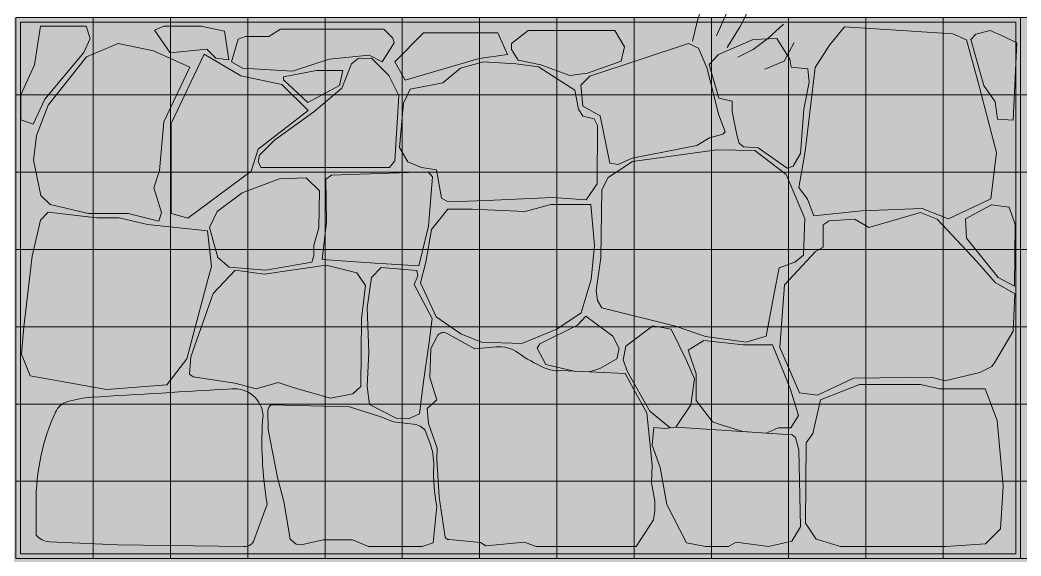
# Model space of a CAD drawing. Header units: centimetres. Extents: x -4381 to 5639, y -3920 to 4826.
# Drawn here: x 186.392 to 187.767, y 4.673 to 5.41 of the extents above; entities that cross this region are included whole.
import ezdxf
from ezdxf.xclip import XClip

# ---------------------------------------------------------------- set-up
doc = ezdxf.new("R2010")
doc.units = ezdxf.units.CM
doc.header["$MEASUREMENT"] = 0
doc.header["$XCLIPFRAME"] = 0
doc.set_wipeout_variables(frame=1)
doc.linetypes.add('Wipeout_Contour', pattern=[100, 0, -100])
doc.layers.add('0_Pen_No__7', color=7, linetype='Continuous', lineweight=5)
doc.layers.add('net_Pen_No__1', color=7, linetype='Continuous', lineweight=5)
for name, color, linetype, lineweight, true_color in [('cad-block.com_Pen_No__62', 7, 'Continuous', 5, 0xaaaaaa), ('hatch stone_Pen_No__254', 7, 'Continuous', 13, 0xe8e8e8), ('Mur de clôture_Pen_No__178', 7, 'Continuous', 5, 0xbda888)]:
    doc.layers.add(name, color=color, linetype=linetype, lineweight=lineweight, true_color=true_color)
doc.layers.add('Drawing & Figure', color=7, linetype='Continuous')
doc.layers.add('Mur de clôture', color=7, linetype='Continuous')

# ---------------------------------------------------------------- blocks, each defined once
blk = doc.blocks.new('Drawing_15_15', base_point=(-267.6734, 10.6179))
at = {"layer": 'hatch stone_Pen_No__254', "linetype": 'Continuous', "ltscale": 10}
for points in [[(186.4098, 5.2666), (186.4257, 5.3011), (186.4795, 5.3651), (186.4879, 5.3845), (186.4828, 5.4012), (186.4199, 5.4012), (186.4118, 5.3484), (186.3929, 5.3069), (186.3929, 5.2725)], [(186.5981, 5.3648), (186.6484, 5.3698), (186.6609, 5.3573), (186.6785, 5.3551), (186.6727, 5.3946), (186.6404, 5.4012), (186.5894, 5.4012), (186.5765, 5.3957)], [(186.6913, 5.3835), (186.6821, 5.3525), (186.6973, 5.3438), (186.7659, 5.3395), (186.8167, 5.3561), (186.8714, 5.3616), (186.8891, 5.3524), (186.9059, 5.3785), (186.9039, 5.3849), (186.8917, 5.3971), (186.7495, 5.3971), (186.7338, 5.3871), (186.7017, 5.3871)], [(186.9211, 5.3272), (187.0224, 5.3568), (187.0617, 5.3625), (187.0481, 5.3921), (186.9459, 5.3921), (186.9066, 5.3523)], [(187.2177, 5.3534), (187.2221, 5.3731), (187.2089, 5.3956), (187.0901, 5.3956), (187.0669, 5.3777), (187.0672, 5.3694), (187.076, 5.3548), (187.1073, 5.3485), (187.1472, 5.3336), (187.1715, 5.3369)], [(187.4822, 5.1406), (187.5477, 5.1475), (187.6314, 5.151), (187.6673, 5.1367), (187.7257, 5.1641), (187.7335, 5.228), (187.7071, 5.3278), (187.692, 5.3828), (187.6733, 5.3909), (187.5245, 5.4003), (187.5041, 5.3753), (187.4842, 5.3445), (187.4706, 5.229), (187.4618, 5.1796), (187.4739, 5.1635)], [(187.7563, 5.2721), (187.7615, 5.3787), (187.7435, 5.3871), (187.7246, 5.3953), (187.7051, 5.3905), (187.6979, 5.3833), (187.7158, 5.3198), (187.7314, 5.2976), (187.7347, 5.2737)], [(186.5823, 5.1337), (186.5862, 5.1453), (186.5754, 5.1794), (186.5833, 5.2033), (186.5891, 5.2698), (186.6251, 5.3452), (186.5752, 5.3677), (186.5267, 5.3776), (186.483, 5.3595), (186.4304, 5.293), (186.4145, 5.2512), (186.4104, 5.2175), (186.4205, 5.1686), (186.433, 5.1562), (186.4859, 5.144), (186.5401, 5.144)], [(187.2021, 5.213), (187.2137, 5.2114), (187.2328, 5.22), (187.3216, 5.2376), (187.3389, 5.2478), (187.3574, 5.253), (187.3608, 5.2563), (187.3512, 5.2804), (187.3357, 5.3433), (187.324, 5.371), (187.3102, 5.3775), (187.1746, 5.3325), (187.1625, 5.3204), (187.165, 5.2917), (187.1888, 5.2781)], [(187.3797, 5.2405), (187.3857, 5.2355), (187.406, 5.2344), (187.4456, 5.2062), (187.4539, 5.209), (187.4639, 5.2264), (187.4687, 5.2876), (187.4759, 5.3244), (187.4742, 5.3426), (187.4513, 5.345), (187.4496, 5.3561), (187.4315, 5.3846), (187.399, 5.383), (187.3513, 5.3627), (187.3386, 5.3489), (187.3517, 5.3024), (187.3701, 5.2982), (187.3701, 5.2843), (187.3764, 5.2519)], [(186.6446, 5.3628), (186.5993, 5.2679), (186.5993, 5.144), (186.6224, 5.1377), (186.7093, 5.2021), (186.7191, 5.2322), (186.7876, 5.2854), (186.7516, 5.3214), (186.6949, 5.333)], [(186.8564, 5.3572), (186.8472, 5.3495), (186.834, 5.3162), (186.7956, 5.2836), (186.7413, 5.2447), (186.7209, 5.2243), (186.7188, 5.2154), (186.7225, 5.2072), (186.8995, 5.2072), (186.9069, 5.2166), (186.912, 5.3062), (186.8985, 5.3336), (186.8745, 5.3575)], [(186.964, 5.2042), (186.9707, 5.1651), (186.9801, 5.1601), (187.0325, 5.1617), (187.1234, 5.1658), (187.1698, 5.1629), (187.1849, 5.1849), (187.1851, 5.2648), (187.1807, 5.2741), (187.1651, 5.2779), (187.1592, 5.2872), (187.1542, 5.3137), (187.1349, 5.3259), (187.104, 5.3454), (187.0733, 5.3498), (187.0285, 5.3524), (186.9971, 5.3437), (186.9725, 5.3235), (186.928, 5.315), (186.9187, 5.2958), (186.9133, 5.2348), (186.9248, 5.2152), (186.9434, 5.2073)], [(186.7539, 5.3278), (186.787, 5.2964), (186.8308, 5.3198), (186.8353, 5.3403), (186.7989, 5.3403), (186.7539, 5.3318)], [(187.1912, 5.0145), (187.2925, 4.9894), (187.3335, 4.9749), (187.3896, 4.9672), (187.417, 4.9754), (187.4277, 5.0346), (187.4348, 5.0693), (187.4563, 5.0772), (187.4682, 5.0868), (187.4699, 5.137), (187.4445, 5.1977), (187.4014, 5.2306), (187.3493, 5.2315), (187.2332, 5.2154), (187.1999, 5.1937), (187.1911, 5.1767), (187.1898, 5.083), (187.1835, 5.0382), (187.1851, 5.0246)], [(186.8069, 5.0809), (186.8795, 5.0759), (186.9396, 5.072), (186.9528, 5.1268), (186.9584, 5.1944), (186.9523, 5.2014), (186.8195, 5.1969), (186.8117, 5.1912), (186.8126, 5.1326)], [(186.6791, 5.0704), (186.7294, 5.0661), (186.7928, 5.0773), (186.7955, 5.086), (186.7955, 5.1006), (186.8021, 5.1245), (186.8031, 5.1751), (186.785, 5.1932), (186.7482, 5.1918), (186.697, 5.1725), (186.6624, 5.1469), (186.6522, 5.1247), (186.6635, 5.0834)], [(186.4058, 4.9211), (186.5107, 4.902), (186.5935, 4.9084), (186.6211, 4.9444), (186.6495, 5.0515), (186.6547, 5.0711), (186.6491, 5.1203), (186.5668, 5.1287), (186.528, 5.1381), (186.4975, 5.1381), (186.4305, 5.1457), (186.4197, 5.1349), (186.4084, 5.0852), (186.3971, 4.9884), (186.3937, 4.9508)], [(186.9421, 5.0488), (186.9636, 5.0022), (186.9974, 4.9785), (187.026, 4.9674), (187.0812, 4.9656), (187.1294, 4.985), (187.1629, 5.0074), (187.1767, 5.0533), (187.1811, 5.1001), (187.1759, 5.1563), (187.1211, 5.1563), (187.0859, 5.1467), (187.0129, 5.1502), (186.9794, 5.1502), (186.9569, 5.1219), (186.9495, 5.077)], [(187.4626, 4.8978), (187.4873, 4.8946), (187.5367, 4.9179), (187.644, 4.9192), (187.6626, 4.914), (187.7105, 4.9256), (187.7269, 4.9336), (187.7321, 4.9412), (187.7561, 4.9823), (187.7585, 5.0335), (187.7314, 5.0493), (187.706, 5.0787), (187.6518, 5.1364), (187.6289, 5.1455), (187.5582, 5.1247), (187.5388, 5.1361), (187.5033, 5.1341), (187.4953, 5.1285), (187.4953, 5.0976), (187.4847, 5.0916), (187.442, 5.0461), (187.4357, 4.9597)], [(187.691, 5.1365), (187.6924, 5.1102), (187.7355, 5.0559), (187.7579, 5.044), (187.7589, 5.1289), (187.751, 5.1528), (187.7267, 5.156)], [(186.6245, 4.9234), (186.6297, 4.9194), (186.6868, 4.9109), (186.7163, 4.9032), (186.7465, 4.9118), (186.7682, 4.9047), (186.8184, 4.8903), (186.8492, 4.8963), (186.8601, 4.9065), (186.8611, 4.9994), (186.8666, 5.045), (186.8546, 5.0623), (186.8122, 5.0729), (186.7272, 5.0606), (186.6873, 5.066), (186.6571, 5.034), (186.6263, 4.9471)], [(186.9087, 4.863), (186.9253, 4.8621), (186.9407, 4.8688), (186.9462, 4.913), (186.9539, 4.9671), (186.9578, 4.9999), (186.9335, 5.0463), (186.9384, 5.0586), (186.9368, 5.0656), (186.8879, 5.0699), (186.8747, 5.056), (186.8686, 5.0146), (186.8712, 4.9535), (186.8689, 4.9061), (186.8721, 4.8815)], [(187.1141, 4.9365), (187.1531, 4.9273), (187.174, 4.9264), (187.1886, 4.9309), (187.2117, 4.9442), (187.2151, 4.9586), (187.2063, 4.9756), (187.1691, 5.003), (187.1579, 4.9908), (187.106, 4.9648), (187.1025, 4.9591)], [(187.0319, 4.6874), (187.0851, 4.6925), (187.1007, 4.6866), (187.2384, 4.6866), (187.262, 4.7229, 0.078557), (187.2638, 4.7488), (187.2593, 4.7738), (187.2604, 4.798), (187.253, 4.8702), (187.24, 4.8931), (187.2234, 4.9243), (187.1342, 4.9281, -0.129508), (187.1119, 4.932, -0.047136), (187.076, 4.9526, 0.178869), (187.0459, 4.9607), (187.0168, 4.9581), (186.9779, 4.9795, 0.402294), (186.9649, 4.9752), (186.9562, 4.9587), (186.9546, 4.9187), (186.9644, 4.8881), (186.951, 4.876), (186.9531, 4.8553), (186.9651, 4.8216), (186.9646, 4.8065), (186.9676, 4.7543), (186.9757, 4.6992, 0.271244), (186.9812, 4.696), (187.0245, 4.692)], [(187.2206, 4.9429), (187.2263, 4.9263), (187.2571, 4.8725), (187.2851, 4.8497), (187.2928, 4.8506), (187.3136, 4.8811), (187.3184, 4.917), (187.3073, 4.9419), (187.2862, 4.9852), (187.2613, 4.9895), (187.224, 4.9618)], [(187.3538, 4.8539), (187.3849, 4.8443), (187.4171, 4.8421), (187.4334, 4.8497), (187.4508, 4.8497), (187.4614, 4.8665), (187.4503, 4.9022), (187.4424, 4.9217), (187.4254, 4.9634), (187.3851, 4.9634), (187.3313, 4.9693), (187.3096, 4.9561), (187.3209, 4.9237), (187.3209, 4.887), (187.3433, 4.8576)], [(186.4137, 4.702, 0.202929), (186.4321, 4.6931), (186.5259, 4.6887), (186.6997, 4.6866, 0.315943), (186.7125, 4.6935), (186.7314, 4.7447, -0.062601), (186.7256, 4.867, 0.423499), (186.6828, 4.9029), (186.49, 4.8916, 0.056058), (186.4569, 4.8855, 0.216368), (186.4404, 4.871, 0.106349), (186.4137, 4.7466)], [(187.5189, 4.6866), (187.5836, 4.6866), (187.6639, 4.6866), (187.7183, 4.6902), (187.739, 4.7108), (187.7427, 4.7689), (187.7341, 4.8595), (187.7177, 4.9031), (187.6554, 4.9031), (187.6288, 4.9092), (187.5451, 4.9092), (187.4916, 4.8879), (187.4809, 4.8417), (187.4718, 4.8287), (187.4708, 4.7187), (187.4855, 4.6964)], [(186.763, 4.6965), (186.7712, 4.6899), (186.7778, 4.6889), (186.8081, 4.6955), (186.8487, 4.6955), (186.8707, 4.6866), (186.9445, 4.6866), (186.9596, 4.6917), (186.9643, 4.7421, -0.055011), (186.9601, 4.797, 0.099308), (186.9548, 4.8291), (186.9485, 4.8457, 0.204724), (186.9325, 4.8547), (186.9049, 4.8578), (186.8876, 4.8647), (186.8445, 4.8785), (186.7371, 4.8812, 0.262334), (186.7324, 4.8727), (186.7327, 4.8471), (186.7453, 4.7811), (186.7541, 4.7484)], [(187.3075, 4.6916), (187.3335, 4.6866), (187.3652, 4.6866), (187.3757, 4.6925), (187.42, 4.6866), (187.4524, 4.6936), (187.4642, 4.7135), (187.4616, 4.8193), (187.4572, 4.8363), (187.4525, 4.8397), (187.2928, 4.8506), (187.2775, 4.8488), (187.2628, 4.8502), (187.2605, 4.8259), (187.2712, 4.7949), (187.2803, 4.744)]]:
    blk.add_hatch(color=256, dxfattribs=at).paths.add_polyline_path(points)
at = {"color": 254, "linetype": 'Wipeout_Contour', "lineweight": 0, "ltscale": 1671.77046}
blk.add_wipeout([(179.4853, 5.4131), (179.4853, 3.1827), (181.1878, 3.0031), (181.4619, 2.9897), (187.4252, 2.5376), (187.8062, 2.5014), (191.5693, 2.1494), (191.6061, 2.1461), (191.6061, 5.4131)], dxfattribs=at).dxf.layer = 'Mur de clôture'
at = {"layer": 'Mur de clôture_Pen_No__178', "linetype": 'Continuous', "ltscale": 10}
blk.add_hatch(color=256, dxfattribs=at).paths.add_polyline_path([(179.4853, 5.4131), (179.4853, 3.1827), (181.1878, 3.0031), (181.4619, 2.9897), (187.4252, 2.5376), (187.8062, 2.5014), (191.5693, 2.1494), (191.6061, 2.1461), (191.6061, 5.4131)])
at = {"layer": '0_Pen_No__7', "linetype": 'Continuous', "ltscale": 10}
for p, q in [((187.3337, 5.4465), (187.3219, 5.4073)), ((187.3337, 5.4465), (187.3219, 5.4073)), ((187.3937, 5.4254), (187.381, 5.4009)), ((187.3937, 5.4254), (187.381, 5.4009)), ((187.3219, 5.4073), (187.3159, 5.3806)), ((187.3219, 5.4073), (187.3159, 5.3806)), ((187.3618, 5.4178), (187.3485, 5.3881)), ((187.3618, 5.4178), (187.3485, 5.3881)), ((187.381, 5.4009), (187.3635, 5.3722)), ((187.381, 5.4009), (187.3635, 5.3722)), ((187.4409, 5.4042), (187.4192, 5.3847)), ((187.4409, 5.4042), (187.4192, 5.3847)), ((187.4192, 5.3847), (187.3992, 5.3694)), ((187.4192, 5.3847), (187.3992, 5.3694)), ((187.4556, 5.379), (187.4415, 5.3535)), ((187.4556, 5.379), (187.4415, 5.3535)), ((187.3992, 5.3694), (187.3779, 5.3588)), ((187.3992, 5.3694), (187.3779, 5.3588)), ((187.4415, 5.3535), (187.4153, 5.3425)), ((187.4415, 5.3535), (187.4153, 5.3425))]:
    blk.add_line(p, q, dxfattribs=at)
at = {"layer": 'cad-block.com_Pen_No__62', "linetype": 'Continuous', "ltscale": 10, "flags": 128}
for points in [[(186.4098, 5.2666), (186.3929, 5.2725), (186.3929, 5.3069), (186.4118, 5.3484), (186.4199, 5.4012), (186.4828, 5.4012), (186.4879, 5.3845), (186.4795, 5.3651), (186.4257, 5.3011), (186.4098, 5.2666)], [(186.5981, 5.3648), (186.5765, 5.3957), (186.5894, 5.4012), (186.6404, 5.4012), (186.6727, 5.3946), (186.6785, 5.3551), (186.6609, 5.3573), (186.6484, 5.3698), (186.5981, 5.3648)], [(186.6913, 5.3835), (186.6821, 5.3525), (186.6973, 5.3438), (186.7659, 5.3395), (186.8167, 5.3561), (186.8714, 5.3616), (186.8891, 5.3524), (186.9059, 5.3785), (186.9039, 5.3849), (186.8917, 5.3971), (186.7495, 5.3971), (186.7338, 5.3871), (186.7017, 5.3871), (186.6913, 5.3835)], [(186.9211, 5.3272), (186.9066, 5.3523), (186.9459, 5.3921), (187.0481, 5.3921), (187.0617, 5.3625), (187.0224, 5.3568), (186.9211, 5.3272)], [(187.2177, 5.3534), (187.1715, 5.3369), (187.1472, 5.3336), (187.1073, 5.3485), (187.076, 5.3548), (187.0672, 5.3694), (187.0669, 5.3777), (187.0901, 5.3956), (187.2089, 5.3956), (187.2221, 5.3731), (187.2177, 5.3534)], [(187.4822, 5.1406), (187.4739, 5.1635), (187.4618, 5.1796), (187.4706, 5.229), (187.4842, 5.3445), (187.5041, 5.3753), (187.5245, 5.4003), (187.6733, 5.3909), (187.692, 5.3828), (187.7071, 5.3278), (187.7335, 5.228), (187.7257, 5.1641), (187.6673, 5.1367), (187.6314, 5.151), (187.5477, 5.1475), (187.4822, 5.1406)], [(187.7563, 5.2721), (187.7615, 5.3787), (187.7435, 5.3871), (187.7246, 5.3953), (187.7051, 5.3905), (187.6979, 5.3833), (187.7158, 5.3198), (187.7314, 5.2976), (187.7347, 5.2737), (187.7563, 5.2721)], [(186.5823, 5.1337), (186.5401, 5.144), (186.4859, 5.144), (186.433, 5.1562), (186.4205, 5.1686), (186.4104, 5.2175), (186.4145, 5.2512), (186.4304, 5.293), (186.483, 5.3595), (186.5267, 5.3776), (186.5752, 5.3677), (186.6251, 5.3452), (186.5891, 5.2698), (186.5833, 5.2033), (186.5754, 5.1794), (186.5862, 5.1453), (186.5823, 5.1337)], [(187.2021, 5.213), (187.1888, 5.2781), (187.165, 5.2917), (187.1625, 5.3204), (187.1746, 5.3325), (187.3102, 5.3775), (187.324, 5.371), (187.3357, 5.3433), (187.3512, 5.2804), (187.3608, 5.2563), (187.3574, 5.253), (187.3389, 5.2478), (187.3216, 5.2376), (187.2328, 5.22), (187.2137, 5.2114), (187.2021, 5.213)], [(187.3797, 5.2405), (187.3764, 5.2519), (187.3701, 5.2843), (187.3701, 5.2982), (187.3517, 5.3024), (187.3386, 5.3489), (187.3513, 5.3627), (187.399, 5.383), (187.4315, 5.3846), (187.4496, 5.3561), (187.4513, 5.345), (187.4742, 5.3426), (187.4759, 5.3244), (187.4687, 5.2876), (187.4639, 5.2264), (187.4539, 5.209), (187.4456, 5.2062), (187.406, 5.2344), (187.3857, 5.2355), (187.3797, 5.2405)], [(186.6446, 5.3628), (186.5993, 5.2679), (186.5993, 5.144), (186.6224, 5.1377), (186.7093, 5.2021), (186.7191, 5.2322), (186.7876, 5.2854), (186.7516, 5.3214), (186.6949, 5.333), (186.6446, 5.3628)], [(186.8564, 5.3572), (186.8745, 5.3575), (186.8985, 5.3336), (186.912, 5.3062), (186.9069, 5.2166), (186.8995, 5.2072), (186.7225, 5.2072), (186.7188, 5.2154), (186.7209, 5.2243), (186.7413, 5.2447), (186.7956, 5.2836), (186.834, 5.3162), (186.8472, 5.3495), (186.8564, 5.3572)], [(186.964, 5.2042), (186.9707, 5.1651), (186.9801, 5.1601), (187.0325, 5.1617), (187.1234, 5.1658), (187.1698, 5.1629), (187.1849, 5.1849), (187.1851, 5.2648), (187.1807, 5.2741), (187.1651, 5.2779), (187.1592, 5.2872), (187.1542, 5.3137), (187.1349, 5.3259), (187.104, 5.3454), (187.0733, 5.3498), (187.0285, 5.3524), (186.9971, 5.3437), (186.9725, 5.3235), (186.928, 5.315), (186.9187, 5.2958), (186.9133, 5.2348), (186.9248, 5.2152), (186.9434, 5.2073), (186.964, 5.2042)], [(186.7539, 5.3278), (186.7539, 5.3318), (186.7989, 5.3403), (186.8353, 5.3403), (186.8308, 5.3198), (186.787, 5.2964), (186.7539, 5.3278)], [(187.1912, 5.0145), (187.2925, 4.9894), (187.3335, 4.9749), (187.3896, 4.9672), (187.417, 4.9754), (187.4277, 5.0346), (187.4348, 5.0693), (187.4563, 5.0772), (187.4682, 5.0868), (187.4699, 5.137), (187.4445, 5.1977), (187.4014, 5.2306), (187.3493, 5.2315), (187.2332, 5.2154), (187.1999, 5.1937), (187.1911, 5.1767), (187.1898, 5.083), (187.1835, 5.0382), (187.1851, 5.0246), (187.1912, 5.0145)], [(186.8069, 5.0809), (186.8126, 5.1326), (186.8117, 5.1912), (186.8195, 5.1969), (186.9523, 5.2014), (186.9584, 5.1944), (186.9528, 5.1268), (186.9396, 5.072), (186.8795, 5.0759), (186.8069, 5.0807)], [(186.6791, 5.0704), (186.6635, 5.0834), (186.6522, 5.1247), (186.6624, 5.1469), (186.697, 5.1725), (186.7482, 5.1918), (186.785, 5.1932), (186.8031, 5.1751), (186.8021, 5.1245), (186.7955, 5.1006), (186.7955, 5.086), (186.7928, 5.0773), (186.7294, 5.0661), (186.6791, 5.0704)], [(186.4058, 4.9211), (186.5107, 4.902), (186.5935, 4.9084), (186.6211, 4.9444), (186.6495, 5.0515), (186.6547, 5.0711), (186.6491, 5.1203), (186.5668, 5.1287), (186.528, 5.1381), (186.4975, 5.1381), (186.4305, 5.1457), (186.4197, 5.1349), (186.4084, 5.0852), (186.3971, 4.9884), (186.3937, 4.9508), (186.4058, 4.9211)], [(186.9421, 5.0488), (186.9495, 5.077), (186.9569, 5.1219), (186.9794, 5.1502), (187.0129, 5.1502), (187.0859, 5.1467), (187.1211, 5.1563), (187.1759, 5.1563), (187.1811, 5.1001), (187.1767, 5.0533), (187.1629, 5.0074), (187.1294, 4.985), (187.0812, 4.9656), (187.026, 4.9674), (186.9974, 4.9785), (186.9636, 5.0022), (186.9421, 5.0488)], [(187.4626, 4.8978), (187.4357, 4.9597), (187.442, 5.0461), (187.4847, 5.0916), (187.4953, 5.0976), (187.4953, 5.1285), (187.5033, 5.1341), (187.5388, 5.1361), (187.5582, 5.1247), (187.6289, 5.1455), (187.6518, 5.1364), (187.706, 5.0787), (187.7314, 5.0493), (187.7585, 5.0335), (187.7561, 4.9823), (187.7321, 4.9412), (187.7269, 4.9336), (187.7105, 4.9256), (187.6626, 4.914), (187.644, 4.9192), (187.5367, 4.9179), (187.4873, 4.8946), (187.4626, 4.8978)], [(187.691, 5.1365), (187.6924, 5.1102), (187.7355, 5.0559), (187.7579, 5.044), (187.7589, 5.1289), (187.751, 5.1528), (187.7267, 5.156), (187.691, 5.1365)], [(186.6245, 4.9234), (186.6263, 4.9471), (186.6571, 5.034), (186.6873, 5.066), (186.7272, 5.0606), (186.8122, 5.0729), (186.8546, 5.0623), (186.8666, 5.045), (186.8611, 4.9994), (186.8601, 4.9065), (186.8492, 4.8963), (186.8184, 4.8903), (186.7682, 4.9047), (186.7465, 4.9118), (186.7163, 4.9032), (186.6868, 4.9109), (186.6297, 4.9194), (186.6245, 4.9234)], [(186.9087, 4.863), (186.8721, 4.8815), (186.8689, 4.9061), (186.8712, 4.9535), (186.8686, 5.0146), (186.8747, 5.056), (186.8879, 5.0699), (186.9368, 5.0656), (186.9384, 5.0586), (186.9335, 5.0463), (186.9578, 4.9999), (186.9539, 4.9671), (186.9462, 4.913), (186.9407, 4.8688), (186.9253, 4.8621), (186.9087, 4.863)], [(187.1141, 4.9365), (187.1025, 4.9591), (187.106, 4.9648), (187.1579, 4.9908), (187.1691, 5.003), (187.2063, 4.9756), (187.2151, 4.9586), (187.2117, 4.9442), (187.1886, 4.9309), (187.174, 4.9264), (187.1531, 4.9273), (187.1141, 4.9365)], [(187.2206, 4.9429), (187.224, 4.9618), (187.2613, 4.9895), (187.2862, 4.9852), (187.3073, 4.9419), (187.3184, 4.917), (187.3136, 4.8811), (187.2928, 4.8506), (187.2851, 4.8497), (187.2571, 4.8725), (187.2263, 4.9263), (187.2206, 4.9429)], [(187.3538, 4.8539), (187.3849, 4.8443), (187.4171, 4.8421), (187.4334, 4.8497), (187.4508, 4.8497), (187.4614, 4.8665), (187.4503, 4.9022), (187.4424, 4.9217), (187.4254, 4.9634), (187.3851, 4.9634), (187.3313, 4.9693), (187.3096, 4.9561), (187.3209, 4.9237), (187.3209, 4.887), (187.3433, 4.8576), (187.3538, 4.8539)], [(187.5189, 4.6866), (187.4855, 4.6964), (187.4708, 4.7187), (187.4718, 4.8287), (187.4809, 4.8417), (187.4916, 4.8879), (187.5451, 4.9092), (187.6288, 4.9092), (187.6554, 4.9031), (187.7177, 4.9031), (187.7341, 4.8595), (187.7427, 4.7689), (187.739, 4.7108), (187.7183, 4.6902), (187.6639, 4.6866), (187.5836, 4.6866), (187.5189, 4.6866)], [(187.3075, 4.6916), (187.2803, 4.744), (187.2712, 4.7949), (187.2605, 4.8259), (187.2628, 4.8502), (187.2775, 4.8488), (187.2928, 4.8506), (187.4525, 4.8397), (187.4572, 4.8363), (187.4616, 4.8193), (187.4642, 4.7135), (187.4524, 4.6936), (187.42, 4.6866), (187.3757, 4.6925), (187.3652, 4.6866), (187.3335, 4.6866), (187.3075, 4.6916)]]:
    blk.add_lwpolyline(points, close=True, dxfattribs=at)
for points in [[(187.0319, 4.6874), (187.0245, 4.692), (186.9812, 4.696, -0.271244), (186.9757, 4.6992), (186.9676, 4.7543), (186.9646, 4.8065), (186.9651, 4.8216), (186.9531, 4.8553), (186.951, 4.876), (186.9644, 4.8881), (186.9546, 4.9187), (186.9562, 4.9587), (186.9649, 4.9752, -0.402294), (186.9779, 4.9795), (187.0168, 4.9581), (187.0459, 4.9607, -0.178869), (187.076, 4.9526, 0.047136), (187.1119, 4.932, 0.129508), (187.1342, 4.9281), (187.2234, 4.9243), (187.24, 4.8931), (187.253, 4.8702), (187.2604, 4.798), (187.2593, 4.7738), (187.2638, 4.7488, -0.078557), (187.262, 4.7229), (187.2384, 4.6866), (187.1007, 4.6866), (187.0851, 4.6925), (187.0319, 4.6874)], [(186.4137, 4.702), (186.4137, 4.7466, -0.106349), (186.4404, 4.871, -0.216368), (186.4569, 4.8855, -0.056058), (186.49, 4.8916, -0.001113), (186.6828, 4.9029, -0.423499), (186.7256, 4.867, 0.062601), (186.7314, 4.7447), (186.7125, 4.6935, -0.315943), (186.6997, 4.6866), (186.5259, 4.6887), (186.4321, 4.6931, -0.202929), (186.4137, 4.702)], [(186.763, 4.6965), (186.7541, 4.7484), (186.7453, 4.7811), (186.7327, 4.8471), (186.7324, 4.8727, -0.262334), (186.7371, 4.8812), (186.8445, 4.8785), (186.8876, 4.8647), (186.9049, 4.8578), (186.9325, 4.8547, -0.204724), (186.9485, 4.8457), (186.9548, 4.8291, -0.099308), (186.9601, 4.797, 0.055011), (186.9643, 4.7421), (186.9596, 4.6917), (186.9445, 4.6866), (186.8707, 4.6866), (186.8487, 4.6955), (186.8081, 4.6955), (186.7778, 4.6889), (186.7712, 4.6899), (186.763, 4.6965)]]:
    blk.add_lwpolyline(points, format="xyb", close=True, dxfattribs=at)
at = {"layer": 'net_Pen_No__1', "linetype": 'Continuous', "ltscale": 10, "flags": 128}
for points in [[(186.3861, 5.4131), (186.3861, 4.6699), (187.7663, 4.6699), (187.7663, 5.4131), (186.3861, 5.4131)], [(186.3925, 5.4067), (186.3925, 4.6763), (187.7599, 4.6763), (187.7599, 5.4067), (186.3925, 5.4067)], [(187.7663, 5.4131), (187.7663, 4.6699), (189.1464, 4.6699), (189.1464, 5.4131), (187.7663, 5.4131)]]:
    blk.add_lwpolyline(points, close=True, dxfattribs=at)
for points in [[(186.4923, 5.4131), (186.4923, 4.6699)], [(186.5984, 5.4131), (186.5984, 4.6699)], [(186.7046, 5.4131), (186.7046, 4.6699)], [(186.8108, 5.4131), (186.8108, 4.6699)], [(186.9169, 5.4131), (186.9169, 4.6699)], [(187.0231, 5.4131), (187.0231, 4.6699)], [(187.1293, 5.4131), (187.1293, 4.6699)], [(187.2354, 5.4131), (187.2354, 4.6699)], [(187.3416, 5.4131), (187.3416, 4.6699)], [(187.4478, 5.4131), (187.4478, 4.6699)], [(187.5539, 5.4131), (187.5539, 4.6699)], [(187.6601, 5.4131), (187.6601, 4.6699)], [(186.3861, 5.3069), (187.7663, 5.3069)], [(187.7663, 5.3069), (189.1464, 5.3069)], [(186.3861, 5.2007), (187.7663, 5.2007)], [(187.7663, 5.2007), (189.1464, 5.2007)], [(186.3861, 5.0946), (187.7663, 5.0946)], [(187.7663, 5.0946), (189.1464, 5.0946)], [(186.3861, 4.9884), (187.7663, 4.9884)], [(187.7663, 4.9884), (189.1464, 4.9884)], [(186.3861, 4.8822), (187.7663, 4.8822)], [(187.7663, 4.8822), (189.1464, 4.8822)], [(186.3861, 4.7761), (187.7663, 4.7761)], [(187.7663, 4.7761), (189.1464, 4.7761)]]:
    blk.add_lwpolyline(points, dxfattribs=at)

msp = doc.modelspace()

# ---------------------------------------------------------------- block references
at = {"layer": 'Drawing & Figure', "color": 151, "linetype": 'Continuous', "lineweight": 5, "ltscale": 10, "true_color": 0x80c2ff}
ref = msp.add_blockref('Drawing_15_15', (-267.67341, 10.61787), dxfattribs=at)
XClip(ref).set_block_clipping_path([(150.8554874385, 0.9963282177), (191.9907812231, 21.3358905514)])

doc.saveas('drawing.dxf')
